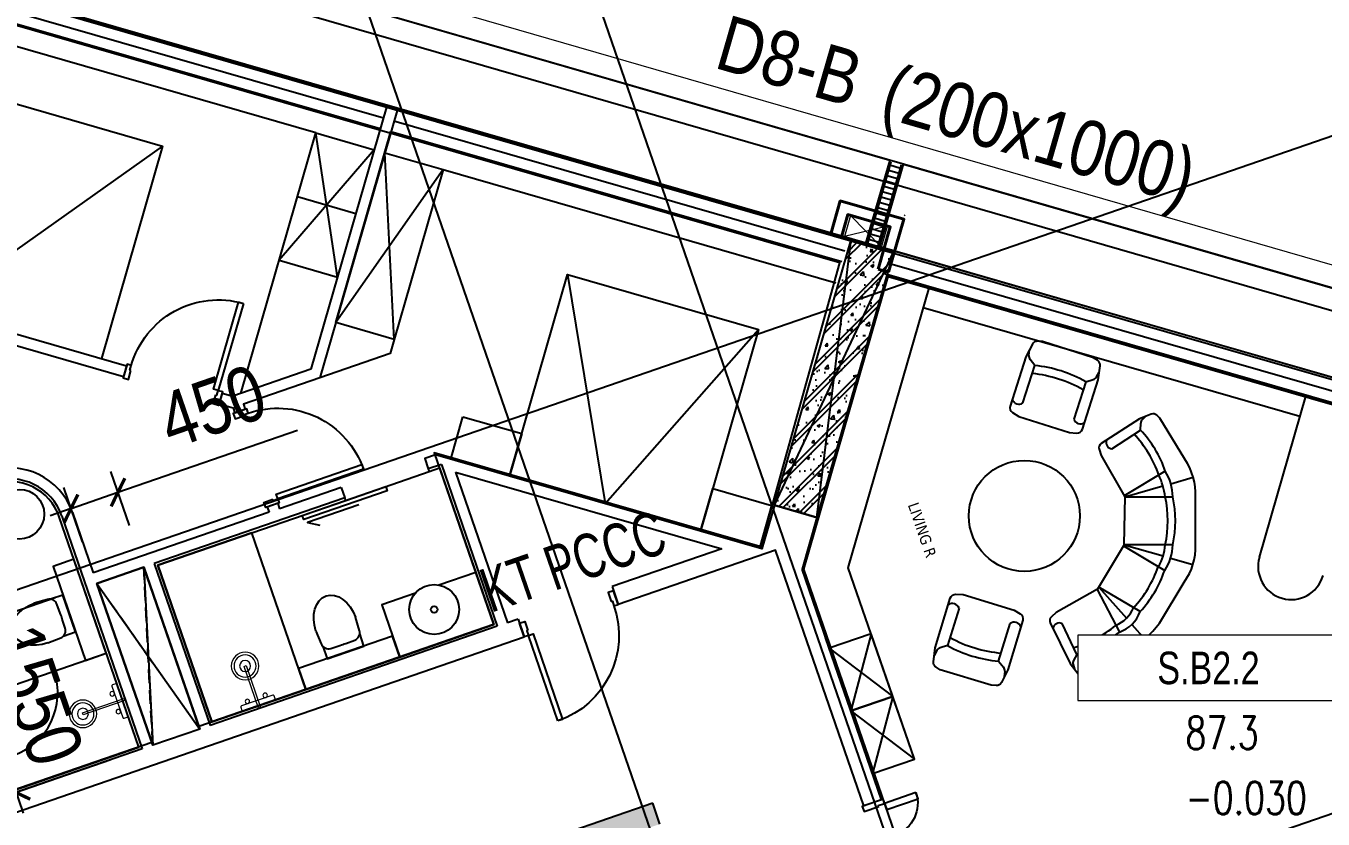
# Model space of a CAD drawing. Header units: millimetres. Extents: x -361699137 to 361252145, y -356478932 to 356523199.
# Drawn here: x -63118 to -51372, y 46897 to 54079 of the extents above; entities that cross this region are included whole.
import ezdxf
from ezdxf.enums import TextEntityAlignment as Align
from ezdxf.xclip import XClip

# ---------------------------------------------------------------- set-up
doc = ezdxf.new("R2010")
doc.units = ezdxf.units.MM
doc.header["$LTSCALE"] = 100
doc.header["$MEASUREMENT"] = 0
doc.header["$XCLIPFRAME"] = 0
doc.set_wipeout_variables(frame=1)
for name, pattern in [('ACAD_ISO03W100', [30, 12, -18]), ('HIDDEN', [0.375, 0.25, -0.125]), ('Xref_ST_MBDV Cot vach 30.7.2022$0$HIDDEN', [0.375, 0.25, -0.125])]:
    doc.linetypes.add(name, pattern=pattern)
for name, color, linetype in [('1VinaPVC-Text', 9, 'Continuous'), ('A-_FURN----_E-_N', 251, 'Continuous'), ('A-ANNO-ROOM', 50, 'Continuous'), ('AUDIT_I_220808132811-12', 1, 'Continuous'), ('ccu12-Text', 31, 'Continuous'), ('IDEA - dim', 251, 'Continuous'), ('KC', 5, 'Continuous'), ('KT-Net manh', 139, 'Continuous'), ('KT-Text', 7, 'Continuous'), ('KT-Tuong', 1, 'Continuous'), ('Xref_ST_MBDV Cot vach 30.7.2022$0$KT-Khuat', 9, 'Xref_ST_MBDV Cot vach 30.7.2022$0$HIDDEN')]:
    doc.layers.add(name, color=color, linetype=linetype)
for name, color, linetype, lineweight in [('A-NoiThat', 39, 'Continuous', 13), ('AUDIT_I_220808132811-11', 7, 'Continuous', 9), ('ccu12-Tencaukien', 9, 'Continuous', 15), ('KT-Chuviet', 255, 'Continuous', 15), ('KT-Kich thuoc', 159, 'Continuous', 18), ('KT-lomo nuoc', 3, 'HIDDEN', 5), ('KT-Net cat', 1, 'Continuous', 40), ('KT-Net thay', 7, 'Continuous', 15), ('KT-Net truc', 18, 'Continuous', 15)]:
    doc.layers.add(name, color=color, linetype=linetype, lineweight=lineweight)
doc.layers.add('dien tich thong thuy', color=3, linetype='Continuous', plot=False)
doc.styles.add('220126_HDN_HBA typical plan$0$211210_HDN_HBA_TYPICAL PLAN CORE OPT 1$0$HBA-Text', font='GOTHIC.TTF')
doc.styles.add('Arial', font='arial.ttf', dxfattribs={"width": 0.7})
doc.styles.add('Arial Narrow', font='ARIALN.TTF')
doc.styles.add('font unicode ccu', font='arial.ttf')
doc.styles.add('ROMANS', font='ROMANS.SHX')
doc.styles.add('Tahoma', font='tahoma.ttf')
doc.dimstyles.new('ccu12-200', dxfattribs={"dimscale": 200, "dimtxt": 2.5, "dimasz": 1, "dimexe": 1, "dimexo": 2, "dimgap": 1, "dimtad": 1, "dimdec": 0, "dimdsep": 46, "dimtxsty": 'Arial Narrow', "dimblk": 'ARCHTICK', "dimcen": -1, "dimdle": 1, "dimclrd": 256, "dimclre": 256, "dimclrt": 3, "dimadec": 0, "dimazin": 2, "dimtfac": 0.1, "dimtdec": 0, "dimtmove": 0, "dimatfit": 1, "dimldrblk": 'ARCHTICK', "dimfxl": 1, "dimtvp": 0.8333333333333334, "dimtolj": 1, "dimtzin": 12, "dimarcsym": 0})

# ---------------------------------------------------------------- blocks, each defined once
blk = doc.blocks.new('220126_HDN_HBA typical plan$0$210902_YS plan 330pm ver13$0$TOTO-WC-CW822J')
at = {"color": 0}
blk.add_lwpolyline([(-177.2072506700642, -119.1915361834399), (-175, 0), (175, 0), (177.2072506700642, -119.1915361836145)], dxfattribs=at)
blk.add_lwpolyline([(-190, -270), (-183.3947591906181, -144.5004246227618, -0.3908696114996718), (-115.4352058441145, -78.20653349565691), (-27.76706723973621, -75.77130742336158, -0.01388621073825284), (27.76706724101678, -75.77130742336158), (115.4352058439981, -78.20653349565691, -0.3908696114996718), (183.3947591905016, -144.5004246227618), (190, -270)], format="xyb", dxfattribs=at)
blk.add_ellipse((0, -270), major_axis=(0, -270), ratio=0.7037037037037037, start_param=4.71238898038469, end_param=7.853981633974483, dxfattribs=at)
blk = doc.blocks.new('A$C2A980E36')
at = {"ltscale": 0.5}
blk.add_lwpolyline([(-10, 0), (10, 0), (10, 400), (-10, 400)], close=True, dxfattribs=at)
blk.add_lwpolyline([(160, 60), (160, 30, -0.4142135623730916), (150, 20), (-150, 20, -0.4142135623730987), (-160, 30), (-160, 60.00000000000728, -0.414213562373095), (-150, 70.00000000000728), (150, 70, -0.4142135623730915)], format="xyb", close=True, dxfattribs=at)
for centre, radius in [((0, 400), 125), ((0, 400), 100), ((0, 400), 50), ((-85, 90.00000000000728), 20), ((85, 90), 20)]:
    blk.add_circle(centre, radius, dxfattribs=at)
blk = doc.blocks.new('d900n')
for points in [[(20, -50), (20, -40), (65, -40), (65, 0), (-65, 0), (-65, -50)], [(885, -40), (65, -40), (65, -85), (885, -85)], [(20, -850), (20, -860), (65, -860), (65, -900), (-65, -900), (-65, -850)]]:
    blk.add_lwpolyline(points, close=True)
blk.add_arc((65, -40), 820, 270, 0)
blk = doc.blocks.new('dc')
for points in [[(-1100, -40), (-1110, -40), (-1110, -100), (-1150, -100), (-1150, 100), (-1100, 100)], [(-50, -40), (-40, -40), (-40, -100), (0, -100), (0, 100), (-50, 100)], [(-1109.999999999985, -400), (-1109.999999999985, -100), (-1049.999999999985, -100), (-1049.999999999985, -400)], [(-39.99999999998545, -869.9999999999709), (-39.99999999998545, -99.9999999999709), (-99.99999999998545, -99.9999999999709), (-99.99999999998545, -869.9999999999709)]]:
    blk.add_lwpolyline(points, close=True)
for centre, radius, start, end in [((-1110.000000000029, -99.9999999999709), 300.0000000000291, 270, 0), ((-40.0000000000291, -100.0000000000873), 769.9999999999345, 180, 270)]:
    blk.add_arc(centre, radius, start, end)
blk = doc.blocks.new('19')
for p, q in [((-4108.566824287394, 12469.99999556258), (-4223.566824287394, 12469.99999556258)), ((-4108.566824287394, 11569.99999556258), (-4223.56682428738, 11569.99999556258)), ((-3532.683969464619, 11394.99999556261), (-2732.683969464662, 11394.99999556264))]:
    blk.add_line(p, q)
blk.add_lwpolyline([(-3948.452740230903, 11394.99999556258), (-3148.452740230947, 11394.99999556264), (-3148.452740230947, 11354.99999556264), (-3948.452740230947, 11354.99999556264)], close=True)
blk.add_lwpolyline([(-3432.709076421015, 11318.28101965097), (-3923.843826713492, 11318.28101965097), (-3827.124183886292, 11260.52675947196)])
at = {"layer": 'IDEA - dim'}
for p, q in [((6401.047472470633, 8715.535101874906), (-5091.26857520116, 16797.8570264936)), ((-4114.941870887458, 12619.99999556257), (-2702.262507345076, 14628.69970726313)), ((-2702.262507345076, 14628.69970726313), (-2252.379390883158, 14312.30567836481)), ((-3047.419629779615, 14137.91812566831), (-2597.536513317697, 13821.52409676999)), ((-3392.576752214154, 13647.1365440735), (-2942.693635752228, 13330.74251517518)), ((6343.521285398208, 8633.738171609104), (1805.553357958401, 11825.20258322294)), ((6285.995098325766, 8551.941241343287), (1748.027170884496, 11743.40565295819)), ((-7232.683969464459, 10794.99999556238), (-6032.683969464495, 10794.9999955625)), ((2765.271493237975, 10512.57083290257), (2741.664073297099, 10579.04212861716)), ((2743.663295253951, 10617.87134683852), (2764.976627036056, 10662.6614648176)), ((2552.470780152929, 10227.67222548144), (2765.271493237975, 10512.57083290257)), ((3151.919603309449, 10223.76986514435), (2939.118890224425, 9938.871257723178)), ((3151.919603309449, 10223.76986514435), (3222.357498577054, 10219.99543266871)), ((3259.023223784563, 10232.93102972196), (3295.924050275309, 10266.07830388639)), ((97.73714716603718, 10092.18100513327), (-132.3676011329953, 9764.993284070406)), ((3525.311587570432, 9732.747317478279), (3566.246594682758, 9750.559098543235)), ((3177.03113484662, 9571.942104483664), (3477.758363753805, 9648.495718125945)), ((3477.758363753805, 9648.495718125945), (3501.010268778875, 9707.569410165554)), ((4119.999997712657, 8208.363669307008), (4998.45381030612, 9457.443938784432)), ((3569.582542484408, 9223.972979276252), (3145.059803634635, 9132.148800545612)), ((3146.928124264166, 9123.511156281813), (3557.922980328425, 8981.231883006534)), ((3147.159368823151, 9122.44206342593), (3504.829449771183, 9103.958044295381)), ((3579.09926052847, 9100.119857441037), (3789.782553752324, 9089.231963178012)), ((2990.92440257196, 8707.73555695542), (3270.425416476079, 8375.274403094409)), ((2998.33175682617, 8715.322726609462), (3300.669332614802, 8503.93258592258)), ((3415.835234258804, 8570.79028178066), (2998.33175682617, 8715.322726609462)), ((1399.337677944277, 8661.54044605016), (1190.46872257303, 8373.746909843896)), ((3357.255869222819, 8464.368082888628), (3530.595836656445, 8343.171238576862)), ((1083.500982086814, 8363.116060839595), (1047.05875077485, 8329.46525762124)), ((1190.46872257303, 8373.746909843896), (1119.985643486129, 8376.553864182868)), ((1581.045664567282, 8090.281898982925), (1789.914619938609, 8378.075435189225)), ((2634.866542733449, 8411.58121328117), (2700.604520422712, 7982.24480218922)), ((2658.463248711007, 8428.234543051236), (2801.476570040257, 8079.568255628532)), ((2937.964262615096, 8095.773389190283), (2658.463248711007, 8428.234543051236)), ((2271.268109330755, 7916.506824499971), (2234.908599173352, 8223.966277042826)), ((1581.045664567282, 8090.281898982925), (1605.563519575655, 8024.141002284872)), ((2830.043823794258, 8009.921328924989), (2897.91701203573, 7844.446586154707)), ((1604.09761677518, 7985.287994613711), (1583.401268756272, 7940.209463593797)), ((2271.268109330755, 7916.506824499971), (2224.383730265712, 7873.702535250268)), ((2209.537313691908, 7842.015550121156), (2207.508553626409, 7797.419378933686))]:
    blk.add_line(p, q, dxfattribs=at)
for points in [[(-4959.321110908495, 16460.55299289506), (-2137.327016738331, 14475.89953889641)], [(-4901.794923836089, 16542.34992316084), (-2079.800829665895, 14557.69646916223)], [(-5362.004420415411, 15887.97448103441), (-4053.253536162578, 14967.55548787562), (-5203.77727761108, 13331.6168825596)], [(-1998.003899400108, 14500.17028208978), (1478.365636893446, 12055.30733151383)], [(-2170.582460617399, 14254.77949129239), (-1720.699344155495, 13938.38546239403), (-2641.11833731427, 12629.63457814125), (-3091.001453776182, 12946.02860703958), (-2055.530086472572, 14418.373351824)], [(-2055.530086472543, 14418.37335182399), (1420.83944982104, 11973.51040124804)], [(-2641.11833731427, 12629.63457814125), (-2718.222202783727, 12519.99999556257), (-3390.619074173359, 12519.99999556257)], [(-2732.683969464662, 11419.99999556264), (-2732.683969464662, 11394.99999556264), (-2632.683969464662, 11394.99999556267), (-2632.683969464575, 9894.99999556264), (-5332.683969464531, 9894.999995562554), (-5332.683969464691, 11394.99999556258), (-3532.683969464619, 11394.99999556258), (-3532.683969464648, 11419.99999556258)], [(169.9999894017528, 7499.999992198253), (569.9999894017237, 7499.999992763493), (569.9999868132654, 9331.69376964208), (2094.662779072096, 11499.62358463647)], [(-3209.93369056072, 10394.99999640243), (-3532.683968950951, 10394.99999658669), (-3532.683969236314, 9894.999998596453), (-2632.683969695601, 9894.99999808277), (-2632.68396941018, 10394.99999607295), (-2985.434247341196, 10394.99999627426)], [(169.9999894017528, 7499.999992198253), (169.9999875586072, 8804.261098620555)]]:
    blk.add_lwpolyline(points, dxfattribs=at)
blk.add_lwpolyline([(-7232.683969464502, 10794.99999556235), (-7232.683969464357, 9894.99999556232), (-6032.683969464459, 9894.999995562357), (-6032.683969464691, 12099.99999534285, 0.4142135623730927), (-6507.683969464706, 12574.99999534282), (-6782.68396946459, 12574.99999534279)], format="xyb", dxfattribs=at)
for points in [[(-2058.114937209262, 11119.33385833599), (-965.1173828332539, 12673.47553338621), (507.2273619511689, 11638.0041660826), (-585.7701924248977, 10083.86249103234)], [(-2281.412780211584, 11765.3907863612), (-1828.010188919521, 11446.52157939917), (-2058.11493720932, 11119.33385833602), (-2511.517528501237, 11438.20306529802)], [(-6032.683969464495, 10794.9999955625), (-6032.68396997833, 11694.99999602074), (-6232.683969978345, 11694.99999590658), (-6232.683969464531, 10794.99999544835)], [(-5332.683970149796, 11394.99999530564), (-5332.683969464531, 9894.999995562554), (-4432.683969464604, 9894.999996076469), (-4432.683970149847, 11394.99999581954)], [(-355.6654441352293, 10411.05021209556), (97.73714715667302, 10092.18100513362), (-132.3676011329953, 9764.993284070406), (-585.7701924248977, 10083.86249103234)], [(-4432.683969694495, 9894.999998082625), (-3532.683969236343, 9894.999998596475), (-3532.683969350488, 10094.99999859648), (-4432.683969808735, 10094.99999808265)], [(169.9999885538418, 8099.999990926401), (569.9999885538346, 8099.999991491633), (569.9999885538346, 8699.999991491626), (169.9999877059818, 8699.9999909264), (169.9999885538418, 8099.999990926401)], [(169.9999894017528, 7499.999992198253), (569.9999894017237, 7499.999992763493), (569.999989401731, 8099.999992763493), (169.9999885538709, 8099.999992198253), (169.9999894017528, 7499.999992198253)]]:
    blk.add_lwpolyline(points, close=True, dxfattribs=at)
for points in [[(2861.394320746593, 10712.75335810291, 0.2985949259512042), (2806.62474329918, 10702.5731321237), (2714.271992986949, 10614.07083770134), (2434.006659431128, 10238.85027532217, 0.3441507900698065), (2435.342883063582, 10176.33867060983), (2476.470525479686, 10125.92272283106), (2863.118635551189, 9837.121755072774), (2923.132893157395, 9811.991287652243, 0.3441507336920138), (2983.453973743322, 9828.448900086747), (3263.719307299056, 10203.6694624659), (3322.376570214175, 10317.34009242621, 0.2985949259501064), (3316.59636172781, 10372.74706675803), (3288.720061721222, 10406.91896991503), (2902.071951649821, 10695.71993767326)], [(3610.254940102597, 8503.485559958222), (3752.342686172226, 8913.927161183994, 0.1599533954926507), (3770.672260886917, 9267.468642885491), (3678.848082156321, 9691.991381735148), (3661.299070951849, 9727.59090322577, 0.29859492595286), (3618.103214816554, 9753.043336129005), (3503.113561794627, 9747.534629329151), (3103.216770956955, 9649.530660391312, 0.3441507900725785), (3067.185824057589, 9606.305034871788), (3065.314624622981, 9547.777846922996), (3147.159368823151, 9122.44206342593), (2999.005401241127, 8718.682180002055, -0.2959690694625621), (2990.924402571938, 8707.735556955318), (2639.678105459665, 8412.441821032044), (2217.609131360361, 8336.949543119656), (2163.604364911611, 8314.312884414358, 0.3441507900690022), (2136.085219233784, 8265.227444035481), (2187.801283594468, 7857.473943818906), (2223.695861444889, 7748.09137941651, 0.2985949973583085), (2262.888856771424, 7716.824507728539), (2302.407151394109, 7713.136945561688), (2731.743562485965, 7778.874923250973, 0.06135068173367603), (3070.359479727522, 7938.29178999296), (3402.820633588526, 8217.7928038971, 0.1684190396883137)], [(1027.852965280596, 8222.522715866733, -0.2985949259512042), (1021.312555993514, 8277.84510429237), (1078.403575746837, 8392.310391920459), (1353.490658858034, 8771.343667940615, -0.3441507900698065), (1413.580092792654, 8788.62794249109), (1473.933733433965, 8764.323851838126), (1864.510675428275, 8480.858840977206), (1906.326664067303, 8431.01233053823, -0.3441507336920138), (1908.521050113064, 8368.524968296158), (1633.433967001765, 7989.491692275958), (1542.305071247669, 7899.72972389908, -0.2985949259501064), (1487.680432491281, 7888.798463427505), (1446.772764685818, 7905.271768564635), (1056.195822691603, 8188.73677942557)]]:
    blk.add_lwpolyline(points, format="xyb", close=True, dxfattribs=at)
for centre, radius in [((-6366.26261322738, 12241.42135158014), 224.9999999999999), ((-3097.683969062229, 10199.99999634207), 224.9999999999999), ((-3097.683969062229, 10199.99999634207), 29.99999999999998), ((2230.519200092327, 9257.134913957976), 502.6206745599609)]:
    blk.add_circle(centre, radius, dxfattribs=at)
for centre, radius, start, end in [((-7132.683969464517, 10794.99999556239), 600.0000000000109, 270, 0), ((2789.534672905662, 10596.04348193224), 50.79999999999999, 154.5525948519993, 199.5525948514017), ((2280.293275315154, 9460.05603786862), 1158.875, 41.22465084928308, 65.26067485159636), ((2234.693122511213, 9399.006336278326), 1158.875, 41.22465084928308, 65.26067485159636), ((2534.5710554947, 10288.59717814588), 63.49999999999999, 180.1125608503784, 286.3727648525078), ((3225.075738889289, 10270.72265899765), 50.79999999999999, 266.9327308502627, 311.9327308501699), ((3002.618767686537, 9938.996006649031), 63.49999999999999, 180.1125608503784, 286.3727648525078), ((3200.880384889388, 9623.877985841391), 57.14999999999998, 139.0749411465556, 245.3351451461762), ((2459.570693239271, 9206.069795435578), 1042.987499999999, 0.1870311445685083, 24.22305514593963), ((2526.60059937348, 9220.568349971974), 1042.987499999999, 0.1870311445685083, 24.22305514593963), ((3543.553345522392, 9690.824103911364), 45.71999999999999, 113.5149751450622, 158.5149751465288), ((2756.012301597992, 9140.582956549202), 749.712281876012, 349.4773070525963, 5.27237784678364), ((3094.227415615962, 9125.155100988864), 485.5177333613648, 342.7565459298169, 11.74351470640515), ((2458.07483053668, 9132.165235370878), 1042.987499999999, 328.8870241460251, 352.9230481474322), ((2522.881399151302, 9109.730328096673), 1042.987499999999, 328.8870241460251, 352.9230481474322), ((1335.845498982118, 8660.543846509667), 63.49999999999998, 0.899264794762151, 107.159468794053), ((2977.681237986711, 8744.93889403902), 402.9954712193824, 308.0909268513423, 337.8851097504408), ((2989.010950389165, 8736.399360543975), 457.8267535537501, 307.9282784340265, 338.7936002597029), ((1117.964151455075, 8325.794097719758), 50.79999999999998, 87.71943479429397, 132.7194347934308), ((2051.526988815938, 9149.356301071006), 1158.874999999999, 222.0113547945598, 246.0473787950872), ((2096.284622109844, 9211.026344543745), 1158.874999999999, 222.0113547945598, 246.0473787950872), ((1808.649165606839, 8317.401991256898), 63.49999999999998, 0.899264794762151, 107.159468794053), ((2403.603482325336, 9068.864025228097), 1042.987499999999, 298.035847169326, 322.0718711660517), ((2447.735221362855, 9016.370158829013), 1042.987499999999, 298.035847169326, 322.0718711660517), ((2194.905133086424, 8183.151510094562), 57.14999999999998, 45.57514970137998, 151.8353537030848), ((2669.083587189751, 8353.98080022003), 304.6804006450598, 273.978853762458, 317.5320148896551), ((4365.390788510063, 8035.785108089738), 299.9999999999999, 144.8820267754851, 324.8820267754851), ((1557.930863392125, 8006.483981405952), 50.79999999999998, 335.3392987952572, 20.33929879376484), ((2321.158883958247, 9025.541422726463), 1042.987499999999, 266.6872397005574, 290.7232637038186), ((2705.101264115299, 8277.737317204672), 295.5267277207323, 269.1281523082029, 321.9952003371124), ((2255.210069680164, 7839.937827956295), 45.71999999999999, 132.3953197025582, 177.3953196998666), ((2331.538564646042, 8957.751463080363), 1042.987499999999, 266.6872397005574, 290.7232637038186)]:
    blk.add_arc(centre, radius, start, end, dxfattribs=at)
at = {"layer": 'KT-Net manh', "linetype": 'ACAD_ISO03W100', "ltscale": 4}
for p, q in [((-2702.262507345076, 14628.69970726313), (-5074.373485053373, 16296.95913236341)), ((-2942.693635752243, 13330.74251517518), (-2702.262507345004, 14628.69970726308)), ((-2252.379390883158, 14312.30567836481), (-3392.576752214154, 13647.1365440735)), ((-2641.118337314299, 12629.63457814125), (-2170.582460617341, 14254.77949129233)), ((-1720.699344155495, 13938.38546239403), (-3091.001453776182, 12946.02860703958)), ((-1720.699344155495, 13938.38546239403), (1305.787075634442, 11809.91654066338)), ((4883.401436161272, 9293.850078252843), (1979.610404927225, 11336.02972410488)), ((169.9999877059818, 8699.9999909264), (569.9999885538346, 8099.999991491633)), ((569.9999885538346, 8699.999991491626), (169.9999885538418, 8099.999990926401)), ((169.9999885538709, 8099.999992198253), (569.9999894017237, 7499.999992763493)), ((569.999989401731, 8099.999992763493), (169.9999894017528, 7499.999992198253))]:
    blk.add_line(p, q, dxfattribs=at)
for points in [[(-4053.253536162578, 14967.55548787562), (-6512.528161863898, 14252.03587571839)], [(-965.1173828332248, 12673.47553338618), (-1321.942564817153, 10601.59817468417), (507.2273619511689, 11638.00416608261)]]:
    blk.add_lwpolyline(points, dxfattribs=at)
at = {"layer": 'KT-Tuong'}
for p, q in [((-2022.274642593489, 14639.49339942804), (-3442.544999497768, 12619.99999556257)), ((-1940.477712327673, 14581.96721235562), (-3390.619074173359, 12519.99999556257)), ((-6512.528161863898, 14252.03587571839), (-5009.893025497964, 13195.26186628682)), ((-5009.893025497979, 13195.26186628679), (-5067.419212570385, 13113.464936021)), ((-4273.720653105753, 12677.52618263499), (-4331.246840178166, 12595.72925236919)), ((-4273.720653105745, 12677.526182635), (-4191.923722839951, 12619.99999556257)), ((-3442.544999497768, 12619.99999556257), (-4191.923722839951, 12619.99999556257)), ((-6007.683969464706, 12099.99999534285), (-6007.683969464517, 9869.999995562437)), ((-5907.683969464691, 12099.99999534282), (-5907.683969464662, 11519.99999556252)), ((-4223.566824287394, 11519.99999556258), (-5907.683969464662, 11519.99999556252)), ((-3532.683969464633, 11519.99999556258), (-4123.566824287387, 11519.99999556258)), ((-5457.683969464706, 11419.99999556252), (-5907.683969464655, 11419.99999556251)), ((-5907.683969464655, 11419.99999556251), (-5907.683969464619, 9869.999995562583)), ((-5457.683969464691, 11419.99999556252), (-5457.683969464517, 9869.999995562612)), ((-3532.683969464619, 11419.99999556258), (-5357.683969464713, 11419.99999556252)), ((-5357.683969464713, 11419.99999556258), (-5357.683969464575, 9869.999995562612)), ((-2607.68396946475, 11419.99999556267), (-2732.683969464662, 11419.99999556264)), ((-2607.683969464721, 11419.99999556267), (-2607.683969464575, 9869.99999556264)), ((-2507.683969464648, 11313.25302131612), (-455.5113310309098, 9869.9999955628)), ((-2507.683969464648, 11313.25302131612), (-2507.683969464546, 9869.99999556264)), ((123.4717545028834, 10087.44260215371), (450.4767240225774, 9857.07821708209)), ((-5457.683969464604, 9869.999995562626), (-5907.683969464619, 9869.999995562583)), ((-2607.683969464546, 9869.99999556264), (-5357.683969464561, 9869.999995562554)), ((-2407.683969464539, 9869.999995512226), (-2507.683969464546, 9869.99999556264)), ((-2407.683969464575, 9869.999995512233), (-2407.683969464531, 9699.999995512262)), ((-455.5113310309098, 9869.9999955628), (-1507.683969464473, 9869.999995512342)), ((-1507.683969464422, 9869.99999551232), (-1507.683969464473, 9699.999995512291)), ((450.4767240225774, 9857.07821708209), (169.999986634517, 9458.266175177865)), ((-8157.683969464386, 9699.999995562219), (-2407.683969464517, 9699.999995512233)), ((169.9999897550006, 7249.999995377395), (169.999986634517, 9458.266175177865)), ((169.9999897550006, 7249.999995377366), (-1.024498487822711e-05, 7249.999995377395))]:
    blk.add_line(p, q, dxfattribs=at)
for points in [[(-6733.648209467967, 14285.2913195974), (-5067.419212570385, 13113.464936021)], [(-4331.246840178166, 12595.72925236919), (-4223.56682428738, 12519.99999556255), (-4223.566824287394, 12469.99999556258)], [(-3390.619074173359, 12519.99999556257), (-4123.56682428738, 12519.99999556255), (-4123.566824287387, 12469.99999556258)], [(-4223.56682428738, 11569.99999556258), (-4223.566824287394, 11519.99999556258)], [(-4123.56682428738, 11569.99999556258), (-4123.566824287387, 11519.99999556258)], [(-3532.683969464626, 11519.99999556255), (-3532.683969464619, 11419.99999556258)], [(123.4717545028834, 10087.44260215371), (-112.9196109361073, 9751.3158915495), (-2627.825216205179, 11519.99999556267), (-2732.683969464575, 11519.99999556264), (-2732.683969464662, 11419.99999556264)], [(-6007.683969464502, 9869.999995562379), (-7257.683969464444, 9869.999995562292), (-7257.683969464444, 10769.99999556236), (-7657.683969464539, 10769.99999556234)], [(-1.024498487822711e-05, 7249.999995377395), (-1.370707468595356e-05, 9699.999995562845), (-1507.683969464444, 9699.99999551232)]]:
    blk.add_lwpolyline(points, dxfattribs=at)
for centre, radius in [((-6507.683969464684, 12099.99999534279), 600), ((-6507.683969464793, 12099.99999534279), 499.9999999999998)]:
    blk.add_arc(centre, radius, 0, 90, dxfattribs=at)
at = {"layer": 'Xref_ST_MBDV Cot vach 30.7.2022$0$KT-Khuat', "linetype": 'Xref_ST_MBDV Cot vach 30.7.2022$0$HIDDEN', "ltscale": 5}
for p, q in [((-5907.683969464655, 11419.99999556251), (-5457.683969464604, 9869.999995562626)), ((-5907.683969464619, 9869.999995562583), (-5457.683969464691, 11419.99999556252))]:
    blk.add_line(p, q, dxfattribs=at)
at = {"layer": 'A-_FURN----_E-_N', "xscale": -1.000000000000001, "rotation": 90}
blk.add_blockref('dc', (84.9999913800275, 6099.999995380393), dxfattribs=at)
at = {"layer": 'A-NoiThat', "xscale": -1}
for p, rotation in [((-6012.68396937885, 10344.99999557387), 90.000000032717), ((-4882.683970939062, 9874.9999955159), 3.27171128696707e-08)]:
    blk.add_blockref('A$C2A980E36', p, dxfattribs=dict(at, rotation=rotation))
at = {"layer": 'IDEA - dim'}
for name, p, xscale, rotation in [('d900n', (-4302.483746641927, 12636.62771750207), -0.9999999999999999, 234.8820267754576), ('d900n', (-4173.566824287394, 11569.99999556258), -1, 180), ('220126_HDN_HBA typical plan$0$210902_YS plan 330pm ver13$0$TOTO-WC-CW822J', (-6232.683969721445, 11244.99999567748), -1, 270.0000000327103), ('220126_HDN_HBA typical plan$0$210902_YS plan 330pm ver13$0$TOTO-WC-CW822J', (-3982.683969579564, 10094.99999833955), -1.000000000000002, 180.0000000327121), ('d900n', (-2407.683969464517, 9764.999995512262), -1.000000000000001, 90)]:
    blk.add_blockref(name, p, dxfattribs=dict(at, xscale=xscale, rotation=rotation))
at = {"layer": '1VinaPVC-Text', "style": 'Tahoma'}
blk.add_text('LIVING R', height=100.000000000009, rotation=269.9999999991662, dxfattribs=at).set_placement((1264.675524899685, 9696.492018678604))
blk = doc.blocks.new('TAG CAO DO SAN')
blk.add_wipeout([(1526701.778855525, -266095.22987594287), (1527644.6359120198, -266095.22987594287), (1527644.6359120198, -266330.944140067), (1526701.778855525, -266330.944140067)]).dxf.layer = 'KT-Net thay'
at = {"layer": 'KT-Net thay', "flags": 128}
blk.add_lwpolyline([(1526701.778855525, -266095.2298759429), (1526701.778855525, -266330.9441400666), (1527644.63591202, -266330.9441400666), (1527644.63591202, -266095.2298759429)], close=True, dxfattribs=at)
blk.add_lwpolyline([(1526701.778855525, -266330.9441400666), (1527644.63591202, -266330.9441400666)], dxfattribs=at)
at = {"layer": 'KT-Chuviet', "color": 31, "style": 'font unicode ccu', "width": 0.75}
blk.add_attdef('TÊNPHÒNG', text='', height=117.85713, dxfattribs=at).set_placement((1527175.308820772, -266213.4467624734), align=Align.MIDDLE_CENTER)
blk = doc.blocks.new('A$C1AAC5519')
at = {"layer": 'A-ANNO-ROOM', "insert": (772.955269176513, 1216.574747113511), "char_height": 600, "attachment_point": 2, "rotation": 50.44882673977027, "style": '220126_HDN_HBA typical plan$0$211210_HDN_HBA_TYPICAL PLAN CORE OPT 1$0$HBA-Text'}
blk.add_mtext_dynamic_manual_height_columns('S.B1.', width=722857412.8743668, gutter_width=9765.624999999996, heights=[0], dxfattribs=at)
blk = doc.blocks.new('A$C418F5BC8')
at = {"layer": 'A-ANNO-ROOM', "insert": (648.1133449638728, 1090.790118377889), "char_height": 600, "attachment_point": 2, "rotation": 50.44882673977027, "style": '220126_HDN_HBA typical plan$0$211210_HDN_HBA_TYPICAL PLAN CORE OPT 1$0$HBA-Text'}
blk.add_mtext_dynamic_manual_height_columns('SL-S', width=722857412.8743668, gutter_width=9765.624999999996, heights=[0], dxfattribs=at)
blk = doc.blocks.new('A$C2A6C5140')
at = {"layer": 'A-ANNO-ROOM', "insert": (731.4497625969816, 1190.0169191678, 0.0003277973379295924), "char_height": 600, "attachment_point": 2, "rotation": 50.44882673977027, "style": '220126_HDN_HBA typical plan$0$211210_HDN_HBA_TYPICAL PLAN CORE OPT 1$0$HBA-Text'}
blk.add_mtext_dynamic_manual_height_columns('2-BR', width=722857412.8743668, gutter_width=9765.624999999996, heights=[0], dxfattribs=at)
blk = doc.blocks.new('A$C5388591E')
at = {"layer": 'A-ANNO-ROOM', "insert": (894.3001998505497, 842.1987865094561, 0.0004622000541105721), "char_height": 600, "attachment_point": 2, "rotation": 1.4064704596368105, "style": '220126_HDN_HBA typical plan$0$211210_HDN_HBA_TYPICAL PLAN CORE OPT 1$0$HBA-Text'}
blk.add_mtext_dynamic_manual_height_columns('3-BR', width=722857412.8743668, gutter_width=9765.624999999996, heights=[0], dxfattribs=at)
blk = doc.blocks.new('A$C21AF0CCA')
at = {"layer": 'A-ANNO-ROOM', "insert": (1197.56892258345, 814.6835720778872), "char_height": 600, "attachment_point": 2, "rotation": 0.10542954816276216, "style": '220126_HDN_HBA typical plan$0$211210_HDN_HBA_TYPICAL PLAN CORE OPT 1$0$HBA-Text'}
blk.add_mtext_dynamic_manual_height_columns('S.B1P.', width=722857412.8743668, gutter_width=9765.624999999996, heights=[0], dxfattribs=at)
blk = doc.blocks.new('Louvre')
for p, q in [((-390.067916277796, 975.9572027104441, 0.1512365001885502), (-295.1435544323176, 1008.729661013116, 0.1512365002144518)), ((-373.750619571656, 928.6946823777398, 0.1512365001885502), (-278.8262577261776, 961.4671406804118, 0.1512365002144518)), ((-357.4333228655159, 881.4321620450355, 0.1512365001885502), (-262.5089610200375, 914.2046203477075, 0.1512365002144518)), ((-341.1160261593759, 834.1696417123312, 0.1512365001885502), (-246.1916643138975, 866.9421000150032, 0.1512365002144518)), ((-324.7987294532359, 786.9071213796269, 0.1512365001885502), (-229.8743676077574, 819.6795796822989, 0.1512365002144518)), ((-308.4814327470958, 739.6446010469226, 0.1512365001885502), (-213.5570709016174, 772.4170593495946, 0.1512365002144518)), ((-292.1641360409558, 692.3820807142183, 0.1512365001885502), (-197.2397741954774, 725.1545390168903, 0.1512365002144518)), ((-275.8468393348157, 645.119560381514, 0.1512365001885502), (-180.9224774893373, 677.892018684186, 0.1512365002144518)), ((-259.5295426286757, 597.8570400488097, 0.1512365001885502), (-164.6051807831973, 630.6294983514817, 0.1512365002144518)), ((-243.2122459225357, 550.5945197161054, 0.1512365001885502), (-148.2878840770572, 583.3669780187774, 0.1512365002144518)), ((-226.8949492163956, 503.3319993834011, 0.1512365001885502), (-131.9705873709172, 536.1044576860731, 0.1512365002144518)), ((-210.5776525102556, 456.0694790506968, 0.1512365001885502), (-115.6532906647772, 488.8419373533688, 0.1512365002144518)), ((-194.2603558041155, 408.8069587179925, 0.1512365001885503), (-99.33599395863712, 441.5794170206646, 0.1512365002144518)), ((-177.9430590979755, 361.5444383852882, 0.1512365001885503), (-83.01869725249708, 394.3168966879603, 0.1512365002144518)), ((-161.6257623918355, 314.2819180525839, 0.1512365001885503), (-66.70140054635704, 347.054376355256, 0.1512365002144518)), ((-145.3084656856954, 267.0193977198796, 0.1512365001885503), (-50.38410384021699, 299.7918560225517, 0.1512365002144518)), ((-128.9911689795554, 219.7568773871753, 0.1512365001885503), (-34.06680713407695, 252.5293356898474, 0.1512365002144518)), ((-112.6738722734153, 172.494357054471, 0.1512365001885503), (-17.74951042793691, 205.2668153571431, 0.1512365002144518)), ((-96.35657556727529, 125.2318367217667, 0.1512365001885503), (-1.43221372179687, 158.0042950244388, 0.1512365002144518)), ((-80.03927886113524, 77.96931638906244, 0.1512365001885503), (14.88508298434317, 110.7417746917345, 0.1512365002144518)), ((-63.7219821549952, 30.70679605635814, 0.1512365001885503), (31.20237969048321, 63.47925435903016, 0.1512365002144518)), ((-47.40468544885516, -16.55572427634615, 0.1512365001885503), (47.51967639662325, 16.21673402632587, 0.1512365002144518))]:
    blk.add_line(p, q)
at = {"elevation": 0.1512365001885503}
blk.add_lwpolyline([(47.5188208874315, 16.2192119784886), (-311.4533339738846, 1055.970408101566), (-405.9933989513665, 1023.379364635679), (-47.40468544885516, -16.55572427634615)], close=True, dxfattribs=at)
blk = doc.blocks.new('*U383')
at = {"layer": 'KT-lomo nuoc', "ltscale": 500}
for p, q in [((-311.8759414040254, -158.8595320957698), (-90.77156288196011, 178.2055266071031)), ((-402.6475042859855, 19.35529156367409), (0, -0.009297052340116348))]:
    blk.add_line(p, q, dxfattribs=at)
blk.add_lwpolyline([(-311.8759414040254, -158.8595320957698), (-402.6475042859855, 19.35529156367409), (-90.77156288196011, 178.2055266071031), (0, -0.009297052340116348)], close=True, dxfattribs=at)
blk = doc.blocks.new('CTN TN T39')
at = {"layer": 'KT-Net cat', "elevation": -0.1735870282252796}
for points in [[(-51383.14502471514, 24777.86380257471), (-51244.76124290947, 25257.49999531666), (-51821.24250984268, 25423.82534579177), (-51904.49042210283, 25135.31213665243)], [(-51479.22593334914, 24805.5848955558), (-51368.56324452456, 25189.14017966377), (-51752.88375956123, 25300.02365155576), (-51808.39593107018, 25107.63450552774)], [(-51383.14502471514, 24777.86380257471), (-51479.21365299656, 24805.62333969599)]]:
    blk.add_lwpolyline(points, dxfattribs=at)
at = {"layer": 'KT-lomo nuoc', "linetype": 'HIDDEN', "xscale": -0.9999999999999997, "rotation": 10.8976534755902}
blk.add_blockref('*U383', (-51784.30903577092, 25100.94114045223, -0.1735870286371036), dxfattribs=at)
blk = doc.blocks.new('_ARCHTICK')
at = {"color": 0, "linetype": 'ByBlock', "const_width": 0.15}
blk.add_lwpolyline([(-0.5, -0.5), (0.5, 0.5)], dxfattribs=at)
blk = doc.blocks.new('*D427')
at = {"layer": 'Defpoints', "color": 0, "transparency": 16777216}
for p in [(79918.21019608316, 10221.39985224249), (80152.3574996288, 9543.199786793275), (79726.99481663667, 9396.344116430622)]:
    blk.add_point(p, dxfattribs=at)
at = {"layer": 'KC', "lineweight": -2, "transparency": 16777216}
for p, q in [((79918.21019608316, 10221.39985224249), (81544.86621647538, 10782.99979947755)), ((80021.81912597308, 9921.299949453014), (79852.9410092553, 10410.44993357236)), ((79596.45644298095, 9774.444279090361), (79427.57832626317, 10263.59426320971)), ((79492.84751309104, 10074.54418187984), (79918.21019608316, 10221.39985224249)), ((79492.84751309104, 10074.54418187984), (79303.79743176117, 10009.27499505198))]:
    blk.add_line(p, q, dxfattribs=at)
at = {"layer": 'KC', "lineweight": -2, "transparency": 16777216, "xscale": 200, "yscale": 200, "zscale": 200}
for p, rotation in [((79918.21019608316, 10221.39985224249), 199.0471379540092), ((79492.84751309104, 10074.54418187984), 19.04713795400918)]:
    blk.add_blockref('_ARCHTICK', p, dxfattribs=dict(at, rotation=rotation))
at = {"layer": 'KC', "color": 3, "transparency": 16777216, "insert": (80772.00739146912, 10997.8287561518), "char_height": 500, "attachment_point": 5, "rotation": 19.047137954009198, "style": 'Arial Narrow'}
blk.add_mtext('\\A1;450', dxfattribs=at)
blk = doc.blocks.new('*D428')
at = {"layer": 'Defpoints', "color": 0, "transparency": 16777216}
for p in [(79726.99481663668, 9396.34411643062), (80232.83101455288, 7931.205986123281), (78995.74969627948, 7504.105975820985)]:
    blk.add_point(p, dxfattribs=at)
at = {"layer": 'KC', "lineweight": -2, "transparency": 16777216}
for p, q in [((79348.89465397694, 9265.805742774908), (78300.86341703343, 8903.974919300468)), ((78424.64431153543, 9158.294187458197), (79061.01888310735, 7315.055894491114)), ((79854.73085189314, 7800.667612467569), (78806.69961494961, 7438.836788993125))]:
    blk.add_line(p, q, dxfattribs=at)
at = {"layer": 'KC', "lineweight": -2, "transparency": 16777216, "xscale": 200, "yscale": 200, "zscale": 200}
for p, rotation in [((78489.9134983633, 8969.244106128328), 109.0471379540089), ((78995.74969627948, 7504.105975820985), 289.0471379540089)]:
    blk.add_blockref('_ARCHTICK', p, dxfattribs=dict(at, rotation=rotation))
at = {"layer": 'KC', "color": 3, "transparency": 16777216, "insert": (79173.1913407853, 8385.255937114667), "char_height": 500, "attachment_point": 5, "rotation": 289.0471379540089, "style": 'Arial Narrow'}
blk.add_mtext('\\A1;1550', dxfattribs=at)
blk = doc.blocks.new('*U467')
at = {"layer": 'ccu12-Tencaukien', "color": 8, "ltscale": 10000}
blk.add_line((360.6565736538532, -155.3215232637356), (354.4065714950475, -155.3215232637356), dxfattribs=at)
at = {"layer": 'ccu12-Text', "color": 2, "style": 'Arial Narrow', "width": 0.8}
blk.add_attdef('SH', text='', height=300, dxfattribs=at).set_placement((275.6048113084853, 5.864471777974813), align=Align.BOTTOM_RIGHT)
at = {"layer": 'ccu12-Text', "color": 31, "style": 'Arial Narrow', "width": 0.8}
for tag, p in [('(', (507.5315725744504, -75.41116959831947)), (')', (962.8971199221714, -75.41116959831947)), ('KT', (632.605666770517, -75.41116959831947))]:
    blk.add_attdef(tag, text='', height=250, dxfattribs=at).set_placement(p, align=Align.BOTTOM_LEFT)
blk = doc.blocks.new('A$C0e39c971')
at = {"layer": 'KC'}
h = blk.add_hatch(dxfattribs=at)
h.set_pattern_fill('VATLIEU04', color=256, scale=40, style=0, pattern_type=2)
h.set_pattern_definition([(49.99999999999999, (-90946.1647472535, -18866.26446870027), (286.9040730403014, -25.10085399303804), [30, -330]), (355, (-90946.1647472535, -18866.26446870027), (-55.50053344520001, 300.8768534800047), [24, -264]), (100.4514, (-90922.2560752535, -18868.35620470027), (231.4037526856086, 275.7758168243814), [25.496076, -280.4568448]), (46.18420000000001, (-90946.1647472535, -18786.26446870027), (426.8964194502578, -66.20760573160723), [45, -495]), (96.6356, (-90910.5900492535, -18791.78179150027), (373.8650822194813, 389.6471483601767), [38.2441152, -420.6852]), (351.1842, (-90946.1647472535, -18786.26446870027), (373.8647780534509, 389.6474403701299), [36, -396]), (21, (-90906.1647472535, -18806.26446870027), (238.7628208473847, -161.0475562661355), [30, -330]), (326.0000000000001, (-90906.1647472535, -18806.26446870027), (97.32613276863269, 290.0600180187412), [24, -264]), (71.4514, (-90886.2678540535, -18819.68511110027), (336.089051432596, 129.012198683981), [25.496076, -280.4568448]), (37.50000000000001, (-90946.1647472535, -18866.26446870027), (4.863942126916267, 133.1575415325246), [0, -260.8, 0, -268, 0, -265]), (7.499999999999999, (-90946.1647472535, -18866.26446870027), (105.2278149768594, 157.7646847529441), [0, -152.8, 0, -254.8, 0, -101]), (327.5, (-91035.36474725351, -18866.26446870027), (213.5289744689636, -9.021948693751902), [0, -100, 0, -312, 0, -414]), (317.5, (-91075.36474725351, -18866.26446870027), (233.2744677369545, 40.04199293292709), [0, -130, 0, -207.2, 0, -294]), (45, (-90946.1647472535, -18866.26446870027), (-120.2081528017131, 120.2081528017131), []), (45, (-90946.1647472535, -18817.26446870027), (-120.2081528017131, 120.2081528017131), [])])
h.paths.add_polyline_path([(-4148.643577574461, -11422.17014913647), (-4532.923638427907, -11311.13486271602), (-3838.953098300131, -8909.384482381973), (-3454.673037446686, -9020.419768802416)])
h = blk.add_hatch(dxfattribs=at)
h.set_pattern_fill('BT-01', color=256, scale=50, pattern_type=2)
h.set_pattern_definition([(49.99999999999999, (-1433414.873631581, -109525.2670213226), (358.6300913003767, -31.37606749129755), [37.5, -412.5]), (355, (-1433414.873631581, -109525.2670213226), (-69.3756668065, 376.0960668500059), [30, -330]), (100.4514, (-1433384.987791581, -109527.8816913226), (289.2546908570108, 344.7197710304768), [31.870095, -350.571056]), (46.18420000000001, (-1433414.873631581, -109425.2670213226), (533.6205243128222, -82.75950716450905), [56.25, -618.75]), (96.6356, (-1433370.405259081, -109432.1636748226), (467.3313527743517, 487.0589354502209), [47.805144, -525.8565]), (351.1842, (-1433414.873631581, -109425.2670213226), (467.3309725668136, 487.0593004626623), [45, -495]), (21, (-1433364.873631581, -109450.2670213226), (298.4535260592309, -201.3094453326694), [37.5, -412.5]), (326.0000000000001, (-1433364.873631581, -109450.2670213226), (121.6576659607909, 362.5750225234265), [30, -330]), (71.4514, (-1433340.002515081, -109467.0428243226), (420.111314290745, 161.2652483549762), [31.870095, -350.571056]), (37.50000000000001, (-1433414.873631581, -109525.2670213226), (6.079927658645334, 166.4469269156558), [0, -326, 0, -335, 0, -331.25]), (7.499999999999999, (-1433414.873631581, -109525.2670213226), (131.5347687210743, 197.2058559411801), [0, -191, 0, -318.5, 0, -126.25]), (327.5, (-1433526.373631581, -109525.2670213226), (266.9112180862045, -11.27743586718988), [0, -125, 0, -390, 0, -517.5]), (317.5, (-1433576.373631581, -109525.2670213226), (291.5930846711931, 50.05249116615887), [0, -162.5, 0, -259, 0, -367.5]), (45, (-1433414.873631581, -109525.2670213226), (-150.2601910021414, 150.2601910021414), []), (45, (-1433414.873631581, -109464.0170213226), (-150.2601910021414, 150.2601910021414), [])])
h.paths.add_polyline_path([(-8406.805485379882, -15177.29606111374), (-5571.054265416227, -14198.25825874208), (-5636.32345224265, -14009.20817741126), (-11402.3509328356, -15999.91837556687), (-11117.67177554127, -16824.48231542789), (-10834.09665354434, -16726.57853519081), (-11004.5547338957, -16232.85223765861), (-8641.428717258386, -15416.98740234904), (-6386.379123009508, -21948.665364612), (-6226.46880474221, -22411.8404115937), (-8589.59482137952, -23227.70524690326), (-8778.117268563248, -22681.65609711528), (-9061.692390560172, -22779.55987735259), (-8758.948866431601, -23656.44666946962), (-6112.247727799229, -22742.67805392275), (-2992.922196384287, -21665.7341235933), (-5130.487254350446, -15474.34630772591), (-5319.537335679866, -15539.6154945507), (-3263.55876124627, -21494.69070875422), (-5910.259899878642, -22408.45932430109)])
h.paths.add_polyline_path([(-14238.97568786237, -16976.42601197705), (-17169.25194849167, -17988.09840776099), (-14525.84988208953, -25644.62670166398), (-11595.57362146024, -24632.9543058798), (-11897.44361052383, -23758.59767972425), (-12181.01873252075, -23856.50145996132), (-11993.36982040014, -24400.02044378783), (-14356.49583703559, -25215.88527909762), (-16771.45574955363, -18221.03226985296), (-14408.32973291632, -17405.16743454317), (-14236.99811750185, -17901.42389803685), (-13953.42299550492, -17803.52011779978)])
h.paths.add_polyline_path([(-13529.17328114342, -19032.34564645079), (-13812.74840314034, -19130.2494266881), (-13421.13328219112, -20264.5499146737), (-13137.5581601942, -20166.64613443639)], flags=17)
h.paths.add_polyline_path([(-12713.30844583455, -21395.47166308764), (-12996.88356782962, -21493.37544332471), (-12605.26844688226, -22627.67593131031), (-12321.69332488533, -22529.77215107324)], flags=17)
h.paths.add_polyline_path([(-9593.982103873976, -20318.53008047867), (-9877.557225869037, -20416.43386071574), (-9485.942104921676, -21550.73434870134), (-9202.366982924752, -21452.83056846404)], flags=17)
h.paths.add_polyline_path([(-10409.84693918284, -17955.40406384206), (-10693.42206117976, -18053.30784407913), (-10301.80694023054, -19187.60833206473), (-10018.23181823548, -19089.70455182742)], flags=17)
at = {"layer": 'KC', "ltscale": 2000}
for p, q in [((-9721.15074960771, 3643.133174974926), (6499.690928355791, -43340.00829709283)), ((-11611.65156291472, 2990.441306720782), (4609.190115048783, -43992.70016534695)), ((8391.030239093583, -5249.002543563107), (-15919.52061692718, -13642.16984591191)), ((10283.83374078665, -10731.45590898155), (-14021.00618677214, -19122.65152396414))]:
    blk.add_line(p, q, dxfattribs=at)
at = {"layer": 'KC', "linetype": 'ByBlock', "ltscale": 30}
for p, q in [((-4148.643577574461, -11422.17014913647, 7.594850334996254e-05), (-3838.953098300131, -8909.384482381973, 7.594850334996254e-05)), ((-4532.923638427907, -11311.13486271602, 7.594850334996254e-05), (-3454.673037446686, -9020.419768802416, 7.594850334996254e-05))]:
    blk.add_line(p, q, dxfattribs=at)
at = {"layer": 'KC'}
for p, q in [((-10243.80724762473, -11873.06468190702), (-10163.33373270091, -13485.05848257638)), ((-10669.16993061686, -12019.92035226964), (-9737.97104970878, -13338.20281221369))]:
    blk.add_line(p, q, dxfattribs=at)
at = {"layer": 'KC', "extrusion": (-3.35282951705558e-09, 1.998521292752062e-08, 0.9999999999999999)}
for p, q in [((-5636.32345224265, -14009.20817741126), (-11402.3509328356, -15999.91837556687)), ((-5571.054265416227, -14198.25825874208), (-5636.32345224265, -14009.20817741126))]:
    blk.add_line(p, q, dxfattribs=at)
at = {"layer": 'KC', "elevation": 1.034975806175202e-10}
for points in [[(14933.17361416994, -32880.38154215259), (11797.35357210017, -32880.38154215261), (11807.52844550367, -31206.89435170014, 0.08515873318755567), (11517.14835727797, -29442.48957562752), (9782.513696338516, -24427.94663628557), (5654.824279982597, -12497.41249047045, 0.2604672854680671), (2863.82834577933, -10022.85672617616), (-12194.96578093246, -5671.713668447799, 0.435644016025474), (-16756.18087369134, -9926.123045026583, 0.1024814303758023), (-16652.24508210178, -11547.11051104142), (-15346.43619342241, -15274.51639183591), (-15354.94214818859, -15277.4530568033)], [(14933.17361416994, -33080.38154215259), (11596.13386692313, -33080.38154215261), (11607.53214209298, -31205.67836565616, 0.08515873318755564), (11328.13661293899, -29507.86969876857), (9593.50286925779, -24493.32941112927), (5465.907009912102, -12563.0656801067, 0.2609240056803378), (2814.692147150316, -10216.84063454252), (-12229.96937044614, -5869.781104586862, 0.4351578107015427), (-16556.13467710545, -9940.02994358406, 0.1029731977665951), (-16461.19171846543, -11487.55344665156), (-15091.25851671158, -15398.00092237462), (-15289.67296134598, -15466.50313812808)]]:
    blk.add_lwpolyline(points, format="xyb", dxfattribs=at)
at = {"layer": 'KC', "ltscale": 0.25, "elevation": 7.594850334996254e-05}
blk.add_lwpolyline([(-4148.643577574461, -11422.17014913647), (-4532.923638427907, -11311.13486271602), (-3838.953098300131, -8909.384482381973), (-3454.673037446686, -9020.419768802416)], close=True, dxfattribs=at)
at = {"layer": 'KC', "elevation": 1.034975806175202e-10}
blk.add_lwpolyline([(-10669.16993061686, -12019.92035226964), (-10243.80724762473, -11873.06468190702), (-9737.97104970878, -13338.20281221369), (-10163.33373270091, -13485.05848257638), (-10669.16993061686, -12019.92035226964)], dxfattribs=at)
at = {"layer": 'KC', "extrusion": (1.495527813829776e-07, -1.063222680254399e-06, 0.9999999999994236)}
ref = blk.add_blockref('*U467', (-3706.448974949859, -8075.490456973928, 0.008004814406845749), dxfattribs=dict(at, xscale=1.815893337873055, yscale=1.815893337873055, zscale=1.815893337873055, rotation=323.4206192105505))
ref.add_attrib('KT', '(200x1000)', dxfattribs={"layer": 'ccu12-Tencaukien', "color": 31, "extrusion": (1.495527813829776e-07, -1.063222680254399e-06, 0.9999999999994236), "height": 499.9999999999999, "rotation": 343.8836854951808, "style": 'Arial Narrow'}).set_placement((-3638.167894632188, -7932.405017124947, 0.007745767393266505), align=Align.BOTTOM_LEFT)
ref.add_attrib('SH', 'D8-B', dxfattribs={"layer": 'ccu12-Tencaukien', "color": 2, "extrusion": (1.495527813829776e-07, -1.063222680254399e-06, 0.9999999999994236), "height": 499.9999999999999, "rotation": 343.8836854951808, "style": 'Arial Narrow'}).set_placement((-3880.614739463729, -7853.111985614951, 0.008002341972683137), align=Align.BOTTOM_RIGHT)
at = {"layer": 'KC'}
dim = blk.add_aligned_dim(p1=(-10669.16993061686, -12019.92035226964), p2=(-10243.80724762473, -11873.06468190699), distance=717.4819081572829, dimstyle='ccu12-200', override={"dimzin": 0}, dxfattribs=at)
dim.commit()
dim.dimension.update_dxf_attribs({"geometry": '*D427', "text_midpoint": (-9624.15735578441, -10418.43571254847), "insert": (-90396.16474725353, -21416.26446870026)})
dim = blk.add_linear_dim(base=(-11400.41505097404, -13912.15849287928), p1=(-10669.16993061686, -12019.92035226964), p2=(-10163.33373270067, -13485.05848257699), angle=289.047137954009, dimstyle='ccu12-200', override={"dimzin": 0}, dxfattribs=at)
dim.commit()
dim.dimension.update_dxf_attribs({"geometry": '*D428', "text_midpoint": (-11653.33314993215, -13179.58942772562), "dimtype": 129, "insert": (-90396.16474725353, -21416.26446870026)})

msp = doc.modelspace()

# ---------------------------------------------------------------- linework, layer by layer
at = {"layer": 'AUDIT_I_220808132811-11', "elevation": 1.118653840330101e-10}
for points in [[(-39808.92845346354, 28170.41457684641), (-39798.76097330701, 29842.6857812549, 0.08515873318755561), (-40100.1264841044, 31673.68916280888), (-41834.76119880198, 36688.2322575571), (-45962.54183999758, 48619.03007733775, 0.2600451643030329), (-48893.1561524758, 51221.8756181646), (-63965.76637019703, 55577.01074776641, 0.5721348877565147), (-68352.77867380515, 49264.16774388711), (-68069.8890461984, 48444.20444056683)], [(-40008.93215012114, 28170.41457684641), (-39998.75727671772, 29843.90176729887, 0.08515873318755567), (-40289.13736494334, 31608.30654337149), (-42023.77202588267, 36622.84948271344), (-46151.46144223865, 48553.38362852857, 0.2604672854680671), (-48942.45737644203, 51027.93939282285), (-64001.25150315376, 55379.08245055121, 0.5713168116588397), (-68167.01007221724, 49338.94840400742), (-67880.82466070188, 48509.43218111357)]]:
    msp.add_lwpolyline(points, format="xyb", dxfattribs=at)
at = {"layer": 'AUDIT_I_220808132811-12', "elevation": 1.118653840330101e-10}
msp.add_lwpolyline([(-68085.48191272601, 48438.82485810568), (-68458.53080432309, 49503.6856079576, -0.5864868177772504), (-63481.05990658142, 54410.29610214528), (-49964.22919875942, 50517.10877906746, -0.2320152965144457), (-47331.86865411699, 48093.66805879056), (-41722.53120848179, 31842.24520516535)], format="xyb", dxfattribs=at)
at = {"layer": 'dien tich thong thuy'}
for points, elevation in [([(-64001.25042138022, 55379.08213941287), (-55296.34221544949, 52863.85412117388), (-55514.90233775252, 52107.44325570628)], 4.469598132477386e-10), ([(-63454.94254791801, 54394.84039047557), (-55514.90233775252, 52107.44325570628)], -1.319024357640295e-05), ([(-56464.08740410651, 49362.94757031138), (-55747.55608502764, 51935.11313104772), (-63214.03069712798, 54086.08367810859), (-63988.83977663389, 51395.42000729981), (-64402.33956974623, 51514.54260831407), (-63627.69532132684, 54203.49696068862)], -1.319024357640295e-05), ([(-50345.9007217465, 41253.3024657706), (-52614.50169836578, 40470.07222482267), (-53210.08303064149, 42195.15421675149), (-53611.81445326272, 42056.4571941777), (-54310.19475122524, 44079.29306139726), (-54319.6472581487, 44076.02960105455), (-54985.39296351647, 46004.34042982823), (-56074.90332578128, 49160.07181112149), (-55309.68906550267, 51808.97072630405), (-50017.86311101593, 50284.48127718341)], -1.319024357638664e-05), ([(-56449.54611587053, 49358.75846041186), (-59419.80935895152, 50214.44324939259), (-58882.39750781364, 48657.84726431881), (-61552.72990577563, 47735.91999799343), (-62050.40745533799, 49177.42686813355), (-62475.77013833029, 49030.57119777117), (-61978.09258876782, 47589.06432763063), (-63254.18063774437, 47148.4973165427), (-63250.91717840132, 47139.04481247141), (-64115.82130042854, 46840.43828246495), (-65174.50175596651, 46474.9308364918), (-66774.16418379458, 45922.65037657911), (-67697.72093914653, 48597.70254434364), (-67879.8870595282, 48534.90325710399), (-68144.16996473417, 49301.52647276012)], -1.319024357640295e-05)]:
    msp.add_lwpolyline(points, dxfattribs=dict(at, elevation=elevation))
for points, elevation in [([(-55386.90187932126, 52082.11818891509), (-55171.45119567215, 52827.76765308723), (-48942.45629466861, 51027.93908168453, -0.1280966705368535), (-47224.68791623425, 50154.14276690455, -0.06378773062526846), (-46585.54816044308, 49422.50148045859, -0.06378773062530428), (-46151.46036046493, 48553.38331738961), (-44331.63072592113, 43282.30474395927), (-45514.81250551983, 42873.71094080945)], 4.469598132477386e-10), ([(-55386.90187932126, 52082.11818891509), (-49953.78644366853, 50512.25394144924, -0.2439221712705235), (-47273.22418619582, 47965.61553057763), (-45514.81250551983, 42873.71094080945)], 5.460151078797131e-05)]:
    msp.add_lwpolyline(points, format="xyb", dxfattribs=dict(at, elevation=elevation))

# ---------------------------------------------------------------- block references
at = {"layer": 'A-ANNO-ROOM'}
for p in [(-259643.7130096142, 30107.50136767479, 5.460850030168077e-05), (-265285.2820729736, 28918.92663560377, 5.460850030168077e-05), (-245554.3968650475, 25356.81105555443, 5.460850030168077e-05), (-227992.1817903481, 24030.19494673412, 5.460832008522107e-05), (-256709.4713859697, 21832.8932062781, 5.460850030168077e-05), (-262170.0583902029, 20336.74231012515, 5.460850030168077e-05), (-227339.9751671815, 20267.82827189344, 5.460850030168077e-05), (-224467.8250259957, 15310.13736246047, 5.460832008522128e-05)]:
    msp.add_blockref('A$C21AF0CCA', p, dxfattribs=at)
at = {"layer": 'dien tich thong thuy'}
for name, p, rotation in [('A$C2A6C5140', (-231902.1761341663, 41866.69510118499, 3.214423980650787e-05), 310.9576437198666), ('A$C2A6C5140', (-223136.0769012624, 38294.90614465419, 1.895367564819208e-05), 310.9576437198666), ('A$C2A6C5140', (-179022.2876665308, 13510.42375649511, 0.000178988243818107), 310.9576437198666), ('A$C2A6C5140', (-176749.4277460563, 2773.706094754736, 0.000178988243818107), 310.9576437198666), ('A$C2A6C5140', (-199561.0792445699, 2742.960286576832, 0.0001030398263186841), 310.9576437198666), ('A$C2A6C5140', (-192735.1419570138, 2545.06827839894, 0.000178988243818107), 310.9576437198666), ('A$C418F5BC8', (-243956.3571569886, 39603.8582028097, -1.001597833679712e-05), 309.6632197063607), ('A$C418F5BC8', (-248126.4019441397, 37597.12528390926, -1.001597833679712e-05), 309.6632197063607), ('A$C418F5BC8', (-251890.361273925, 36548.61448139837, -1.001597833679712e-05), 309.6632197063607), ('A$C418F5BC8', (-255839.4329553979, 34945.01120257354, -1.001597833679712e-05), 309.6632197063607), ('A$C1AAC5519', (-240877.0889148213, 28052.61175672372, 0.0003723829774320968), 309.6566028083925), ('A$C1AAC5519', (-219521.6105350079, 27682.1615688601, 0.0005547181599990354), 309.6566028083925), ('A$C1AAC5519', (-217651.9125884596, 24627.95011466656, 0.0003723828570649432), 309.6566028083925), ('A$C1AAC5519', (-267764.0012375055, 19262.70548251106, 0.0003723828655667127), 309.6566028083925), ('A$C418F5BC8', (-223053.1163780628, 10712.6679421931, -1.001597833679712e-05), 309.6632197063607), ('A$C1AAC5519', (-213503.7868963684, 3324.648489140978, -0.3423708923741385), 309.6566028083925), ('A$C1AAC5519', (-207798.658660123, 3064.615415494518, 0.0003723828655667127), 309.6566028083925), ('A$C1AAC5519', (-184128.1584514385, 2786.454424718489, 0.0003723828655667127), 309.6566028083925)]:
    msp.add_blockref(name, p, dxfattribs=dict(at, rotation=rotation))
for p in [(-273086.0443437684, 28673.87453448355, -1.001579812033762e-05), (-220441.6689392982, 3035.191374137183, 4.458552763712727e-05)]:
    msp.add_blockref('A$C5388591E', p, dxfattribs=at)
at = {"layer": 'IDEA - dim', "rotation": 19.04713795400197}
msp.add_blockref('19', (-53164.33870414601, 40164.06477055197, 5.46011756935421e-05), dxfattribs=at)
at = {"layer": 'KT-Net manh'}
ref = msp.add_blockref('Louvre', (-55453.51229422224, 52085.75123186169, 5.459559425585736e-05), dxfattribs=dict(at, rotation=324.8365475423977))
XClip(ref).set_block_clipping_path([(51.45826527418103, 20.95818484004485), (-73.92114697294892, -25.601161013637466), (-328.22468355466845, 710.9807792656138), (-192.63882758142427, 757.7915423303057)])

# ---------------------------------------------------------------- texts
at = {"layer": 'KT-Text', "extrusion": (-7.739907763181748e-08, -2.607391052886701e-08, 0.9999999999999968), "style": 'Arial', "width": 0.6999999999903574}
msp.add_text('KT PCCC', height=400, rotation=19.04713795392739, dxfattribs=at).set_placement((-58098.56859169621, 49043.21970364837, 0.003253588923937506), align=Align.CENTER)

# ---------------------------------------------------------------- next in the draw order: block references
at = {"layer": 'KT-Net truc'}
ref = msp.add_blockref('TAG CAO DO SAN', (-3870347.642644608, 713799.5206142311, -0.0001646554084636025), dxfattribs=dict(at, xscale=2.5, yscale=2.5, zscale=2.5))
XClip(ref).set_block_clipping_path([(1526674.1636322693, -266330.944140067), (1527644.6359120198, -266095.2298759429)])
ref.add_attrib('CAO-DO', '87.3', (-52617.78429482729, 47530.19601882833, -0.0001646554084636025), dxfattribs={"layer": 'KT-Chuviet', "color": 31, "ltscale": 15, "height": 294.6428301546305, "style": 'ROMANS', "width": 0.7500000000000001})
ref.add_attrib('CAO-DO', '-0.030', (-52617.78429482729, 46940.91035851908, -0.0001646554084636025), dxfattribs={"layer": 'KT-Chuviet', "color": 31, "ltscale": 15, "height": 294.6428301546305, "style": 'ROMANS', "width": 0.7500000000000001})
ref.add_attrib('TÊNPHÒNG', 'S.B2.2', dxfattribs={"layer": 'KT-Chuviet', "color": 31, "height": 294.642825, "style": 'font unicode ccu', "width": 0.7500000000000001}).set_placement((-52409.37059267613, 48265.90370804748, -0.0001646554084636025), align=Align.MIDDLE_CENTER)

# ---------------------------------------------------------------- next in the draw order: block references
at = {"layer": 'KC'}
msp.add_blockref('A$C0e39c971', (-51806.2233402338, 61050.61543249532), dxfattribs=at)
at = {"layer": 'KT-Kich thuoc', "color": 2}
msp.add_blockref('CTN TN T39', (-3922.483511740866, 27070.4146309873, 1.242184679685137e-07), dxfattribs=at)

doc.saveas('drawing.dxf')
